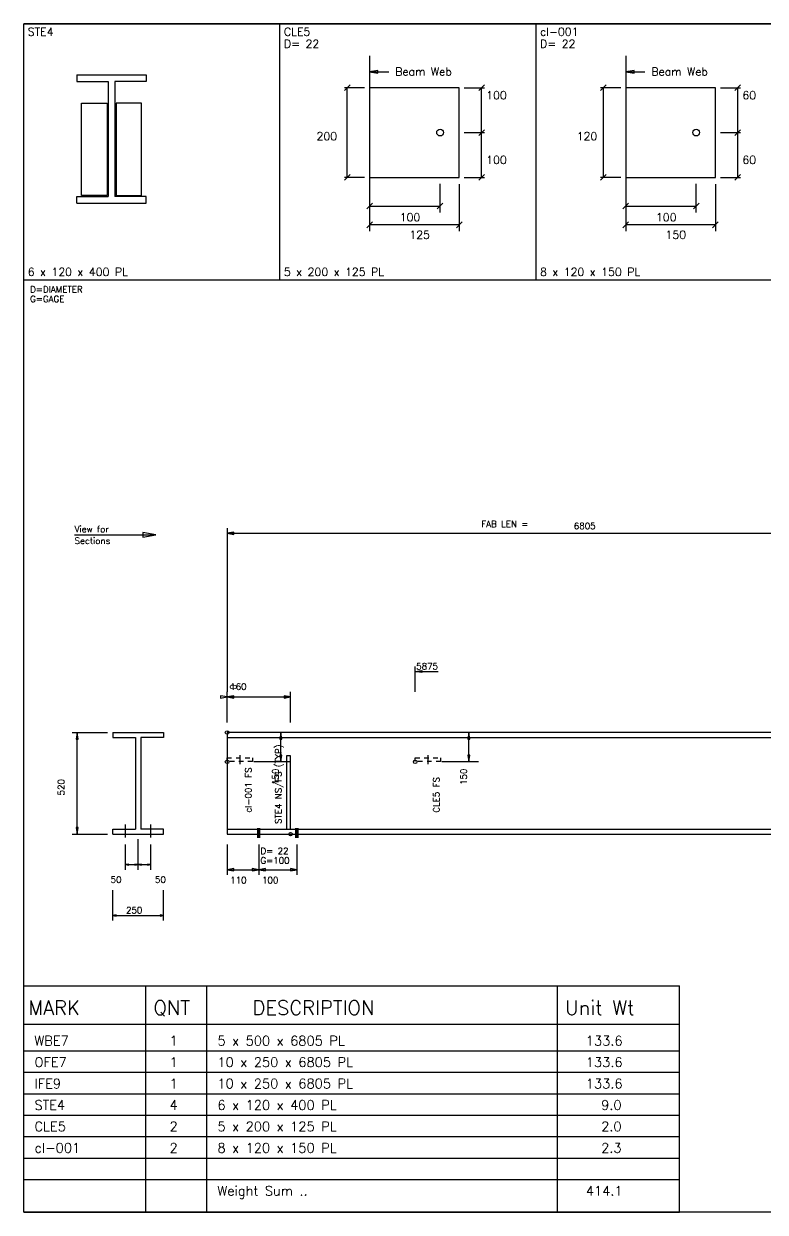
# Model space of a CAD drawing. Extents: x 0 to 420, y 0 to 297.
# Drawn here: x 0 to 185.2, y 0 to 297 of the extents above; entities that cross this region are included whole.
import ezdxf

# ---------------------------------------------------------------- set-up
doc = ezdxf.new("R2010")
doc.units = 0
doc.linetypes.add('CONTIN', pattern=[0])
doc.linetypes.add('DASHED', pattern=[2.38, 1.19, -1.19])
doc.layers.get('0').update_dxf_attribs({"linetype": 'CONTIN'})
for name, color, linetype in [('1', 7, 'CONTIN'), ('10', 7, 'CONTIN'), ('11', 7, 'CONTIN'), ('14', 7, 'CONTIN'), ('15', 6, 'CONTIN'), ('16', 7, 'CONTIN'), ('2', 7, 'CONTIN'), ('20', 7, 'CONTIN'), ('21', 7, 'CONTIN'), ('22', 7, 'CONTIN'), ('3', 1, 'CONTIN'), ('6', 4, 'CONTIN'), ('7', 3, 'DASHED'), ('9', 7, 'CONTIN')]:
    doc.layers.add(name, color=color, linetype=linetype)
doc.styles.add('SIMPLEX', font='SIMPLEX')

# ---------------------------------------------------------------- blocks, each defined once
blk = doc.blocks.new('CZEBORDR')
at = {"layer": '22'}
for p, q in [((0, 0), (0, 297)), ((0, 297), (420, 297)), ((420, 297), (420, 0)), ((420, 0), (0, 0))]:
    blk.add_line(p, q, dxfattribs=at)
blk = doc.blocks.new('LOGO')
at = {"linetype": 'CONTINUOUS'}
blk.add_line((0, 297), (-420, 297), dxfattribs=at)
at = {"layer": '14'}
for q in [(-420, 61.91), (-256.17, 0)]:
    blk.add_line((-420, 0), q, dxfattribs=at)
at = {"layer": '22'}
for p, q in [((-420, 0), (-420, 297)), ((0, 0), (-420, 0))]:
    blk.add_line(p, q, dxfattribs=at)
blk = doc.blocks.new('CZEBOLT')
at = {"layer": '21', "style": 'SIMPLEX'}
for s, p in [('D=DIAMETER', (0, 2.381)), ('G=GAGE', (0, 0))]:
    blk.add_text(s, height=1.587, dxfattribs=at).set_placement(p)
blk = doc.blocks.new('RSECTN')
at = {"layer": '10'}
for p, q in [((-6.35, 25.4), (6.35, 25.4)), ((-6.35, 25.4), (-6.35, 24.13)), ((-6.35, 24.13), (-0.635, 24.13)), ((-0.635, 24.13), (-0.635, 1.27)), ((6.35, 24.13), (0.635, 24.13)), ((0.635, 24.13), (0.635, 1.27)), ((6.35, 25.4), (6.35, 24.13)), ((-6.35, 0), (-6.35, 1.27)), ((-6.35, 1.27), (-0.635, 1.27)), ((-6.35, 0), (6.35, 0)), ((6.35, 1.27), (0.635, 1.27)), ((6.35, 0), (6.35, 1.27))]:
    blk.add_line(p, q, dxfattribs=at)
blk = doc.blocks.new('PL1STE')
at = {"layer": '20'}
for p, q in [((0, 0), (0, 50.8)), ((0, 50.8), (50.8, 50.8)), ((50.8, 0), (50.8, 50.8)), ((0, 0), (50.8, 0))]:
    blk.add_line(p, q, dxfattribs=at)
at = {"layer": '9'}
for p, q in [((11.43, 16.764), (11.43, 35.052)), ((11.43, 35.052), (16.51, 35.052)), ((16.51, 35.052), (16.51, 16.764)), ((23.368, 35.052), (18.288, 35.052)), ((18.288, 35.052), (18.288, 16.764)), ((23.368, 16.764), (23.368, 35.052)), ((16.51, 16.764), (11.43, 16.764)), ((18.288, 16.764), (23.368, 16.764))]:
    blk.add_line(p, q, dxfattribs=at)
at = {"xscale": 1.08}
blk.add_blockref('RSECTN', (17.399, 15.24), dxfattribs=at)
at = {"layer": '16', "style": 'SIMPLEX'}
for s, p in [('STE4', (0.794, 48.419)), ('6 x 120 x 400 PL', (0.794, 0.794))]:
    blk.add_text(s, height=1.587, dxfattribs=at).set_placement(p)
blk = doc.blocks.new('CYAN_CRCL')
at = {"layer": '6'}
blk.add_circle((0, 0), 0.889, dxfattribs=at)
blk = doc.blocks.new('SWHOLE')
at = {"layer": '6'}
blk.add_blockref('CYAN_CRCL', (0, 0), dxfattribs=at)
blk = doc.blocks.new('ARROW')
at = {"layer": '2'}
for p, q in [((0, 0), (-1.651, 0.275)), ((-1.651, 0.275), (-1.651, -0.275)), ((-1.651, -0.275), (0, 0))]:
    blk.add_line(p, q, dxfattribs=at)
blk = doc.blocks.new('TICK')
at = {"layer": '1'}
blk.add_line((-1.6, 0), (1.6, 0), dxfattribs=at)
blk = doc.blocks.new('PL2CLE')
at = {"layer": '1'}
blk.add_line((17.78, 44.45), (17.78, 17.78), dxfattribs=at)
at = {"layer": '10'}
for p, q in [((35.56, 38.1), (17.78, 38.1)), ((17.78, 38.1), (17.78, 20.32)), ((35.56, 20.32), (35.56, 38.1)), ((17.78, 20.32), (35.56, 20.32))]:
    blk.add_line(p, q, dxfattribs=at)
at = {"layer": '2'}
for p, q in [((17.78, 41.275), (21.59, 41.275)), ((16.786, 38.1), (12.802, 38.1)), ((13.343, 20.32), (13.343, 38.1)), ((36.554, 38.1), (40.538, 38.1)), ((39.997, 20.32), (39.997, 38.1)), ((36.554, 29.21), (40.538, 29.21)), ((36.554, 29.21), (40.538, 29.21)), ((16.786, 20.32), (12.802, 20.32)), ((17.78, 18.995), (17.78, 9.652)), ((17.78, 18.995), (17.78, 13.697)), ((31.75, 13.382), (31.75, 19.05)), ((35.56, 18.995), (35.56, 9.652)), ((36.554, 20.32), (40.538, 20.32)), ((17.78, 14.652), (17.78, 14.417)), ((17.78, 14.652), (31.75, 14.652)), ((35.56, 10.922), (17.78, 10.922)), ((17.78, 10.922), (17.78, 10.922))]:
    blk.add_line(p, q, dxfattribs=at)
at = {"layer": '20'}
for p, q in [((0, 0), (0, 50.8)), ((0, 50.8), (50.8, 50.8)), ((50.8, 0), (50.8, 50.8)), ((0, 0), (50.8, 0))]:
    blk.add_line(p, q, dxfattribs=at)
at = {"layer": '1', "xscale": 0.75, "yscale": 0.75, "zscale": 0.75}
blk.add_blockref('SWHOLE', (31.75, 29.21), dxfattribs=at)
blk.add_blockref('SWHOLE', (31.75, 29.21), dxfattribs=at)
at = {"layer": '2', "rotation": 180}
blk.add_blockref('ARROW', (17.78, 41.275), dxfattribs=at)
at = {"layer": '2', "xscale": 0.5, "yscale": 0.5, "zscale": 0.5, "rotation": 45}
for p in [(13.343, 38.1), (39.997, 38.1), (39.997, 29.21), (39.997, 29.21), (13.343, 20.32), (39.997, 20.32), (17.78, 14.652), (31.75, 14.652), (17.78, 10.922), (35.56, 10.922)]:
    blk.add_blockref('TICK', p, dxfattribs=at)
at = {"layer": '11', "style": 'SIMPLEX'}
for s, p in [('100', (40.905, 35.835)), ('200', (7.256, 27.707)), ('100', (40.905, 23.008)), ('100', (23.76, 11.625)), ('125', (25.665, 8.149))]:
    blk.add_text(s, height=1.587, dxfattribs=at).set_placement(p)
at = {"layer": '16', "style": 'SIMPLEX'}
for s, p in [('CLE5', (0.794, 48.419)), ('5 x 200 x 125 PL', (0.794, 0.794))]:
    blk.add_text(s, height=1.587, dxfattribs=at).set_placement(p)
at = {"layer": '2', "style": 'SIMPLEX'}
blk.add_text('Beam Web', height=1.587, dxfattribs=at).set_placement((22.86, 40.513))
at = {"layer": '21', "style": 'SIMPLEX'}
blk.add_text('D= 22', height=1.587, dxfattribs=at).set_placement((0.794, 46.038))
blk = doc.blocks.new('PL3cl-')
at = {"layer": '1'}
blk.add_line((17.78, 44.45), (17.78, 17.78), dxfattribs=at)
at = {"layer": '10'}
for p, q in [((35.56, 38.1), (17.78, 38.1)), ((17.78, 38.1), (17.78, 20.32)), ((35.56, 20.32), (35.56, 38.1)), ((17.78, 20.32), (35.56, 20.32))]:
    blk.add_line(p, q, dxfattribs=at)
at = {"layer": '2'}
for p, q in [((17.78, 41.275), (21.59, 41.275)), ((16.786, 38.1), (12.802, 38.1)), ((13.343, 20.32), (13.343, 38.1)), ((36.554, 38.1), (40.538, 38.1)), ((39.997, 20.32), (39.997, 38.1)), ((36.554, 29.21), (40.538, 29.21)), ((36.554, 29.21), (40.538, 29.21)), ((16.786, 20.32), (12.802, 20.32)), ((17.78, 18.995), (17.78, 9.652)), ((17.78, 18.995), (17.78, 13.697)), ((31.75, 13.382), (31.75, 19.05)), ((35.56, 18.995), (35.56, 9.652)), ((36.554, 20.32), (40.538, 20.32)), ((17.78, 14.652), (17.78, 14.417)), ((17.78, 14.652), (31.75, 14.652)), ((35.56, 10.922), (17.78, 10.922)), ((17.78, 10.922), (17.78, 10.922))]:
    blk.add_line(p, q, dxfattribs=at)
at = {"layer": '20'}
for p, q in [((0, 0), (0, 50.8)), ((0, 50.8), (50.8, 50.8)), ((50.8, 0), (50.8, 50.8)), ((0, 0), (50.8, 0))]:
    blk.add_line(p, q, dxfattribs=at)
at = {"layer": '1', "xscale": 0.75, "yscale": 0.75, "zscale": 0.75}
blk.add_blockref('SWHOLE', (31.75, 29.21), dxfattribs=at)
blk.add_blockref('SWHOLE', (31.75, 29.21), dxfattribs=at)
at = {"layer": '2', "rotation": 180}
blk.add_blockref('ARROW', (17.78, 41.275), dxfattribs=at)
at = {"layer": '2', "xscale": 0.5, "yscale": 0.5, "zscale": 0.5, "rotation": 45}
for p in [(13.343, 38.1), (39.997, 38.1), (39.997, 29.21), (39.997, 29.21), (13.343, 20.32), (39.997, 20.32), (17.78, 14.652), (31.75, 14.652), (17.78, 10.922), (35.56, 10.922)]:
    blk.add_blockref('TICK', p, dxfattribs=at)
at = {"layer": '11', "style": 'SIMPLEX'}
for s, p in [('60', (40.905, 35.835)), ('120', (8.05, 27.707)), ('60', (40.905, 23.008)), ('100', (23.76, 11.625)), ('150', (25.665, 8.149))]:
    blk.add_text(s, height=1.587, dxfattribs=at).set_placement(p)
at = {"layer": '16', "style": 'SIMPLEX'}
for s, p in [('cl-001', (0.794, 48.419)), ('8 x 120 x 150 PL', (0.794, 0.794))]:
    blk.add_text(s, height=1.587, dxfattribs=at).set_placement(p)
at = {"layer": '2', "style": 'SIMPLEX'}
blk.add_text('Beam Web', height=1.587, dxfattribs=at).set_placement((22.86, 40.513))
at = {"layer": '21', "style": 'SIMPLEX'}
blk.add_text('D= 22', height=1.587, dxfattribs=at).set_placement((0.794, 46.038))
blk = doc.blocks.new('CZEPLATE')
at = {"layer": '14'}
for p, q in [((0, 56.555), (163.83, 56.555)), ((0, 0), (0, 56.555)), ((30.48, 0), (30.48, 56.555)), ((45.72, 0), (45.72, 56.555)), ((133.35, 0), (133.35, 56.555)), ((163.83, 0), (163.83, 56.555)), ((163.83, 0), (163.83, 56.555)), ((0, 47.03), (163.83, 47.03)), ((0, 40.332), (163.83, 40.332)), ((0, 34.975), (163.83, 34.975)), ((0, 29.617), (163.83, 29.617)), ((0, 24.259), (163.83, 24.259)), ((0, 18.901), (163.83, 18.901)), ((0, 13.543), (163.83, 13.543)), ((0, 8.186), (163.83, 8.186)), ((0, 0), (163.83, 0))]:
    blk.add_line(p, q, dxfattribs=at)
at = {"layer": '14', "style": 'SIMPLEX'}
for s, height, p in [('MARK', 3.572, (1.143, 49.316)), ('QNT', 3.572, (32.385, 49.316)), ('DESCRIPTION', 3.572, (57.15, 49.316)), ('Unit Wt', 3.572, (135.255, 49.316)), ('WBE7', 2.381, (2.667, 41.672)), ('  1', 2.381, (33.147, 41.672)), ('5 x 500 x 6805 PL', 2.381, (48.387, 41.672)), ('  133.6', 2.381, (137.16, 41.672)), ('OFE7', 2.381, (2.667, 36.314)), ('  1', 2.381, (33.147, 36.314)), ('10 x 250 x 6805 PL', 2.381, (48.387, 36.314)), ('  133.6', 2.381, (137.16, 36.314)), ('IFE9', 2.381, (2.667, 30.956)), ('  1', 2.381, (33.147, 30.956)), ('10 x 250 x 6805 PL', 2.381, (48.387, 30.956)), ('  133.6', 2.381, (137.16, 30.956)), ('STE4', 2.381, (2.667, 25.598)), ('  4', 2.381, (33.147, 25.598)), ('6 x 120 x 400 PL', 2.381, (48.387, 25.598)), ('    9.0', 2.381, (137.16, 25.598)), ('CLE5', 2.381, (2.667, 20.241)), ('  2', 2.381, (33.147, 20.241)), ('5 x 200 x 125 PL', 2.381, (48.387, 20.241)), ('    2.0', 2.381, (137.16, 20.241)), ('cl-001', 2.381, (2.667, 14.883)), ('  2', 2.381, (33.147, 14.883)), ('8 x 120 x 150 PL', 2.381, (48.387, 14.883)), ('    2.3', 2.381, (137.16, 14.883)), ('Weight Sum ..', 2.381, (48.387, 4.167)), ('  414.1', 2.381, (137.16, 4.167))]:
    blk.add_text(s, height=height, dxfattribs=at).set_placement(p)
blk = doc.blocks.new('WFTK')
at = {"layer": '1'}
blk.add_line((-1.6, 0), (4.801, 0), dxfattribs=at)
blk = doc.blocks.new('CZESECTN')
at = {"layer": '2'}
for p, q in [((12.065, 55.88), (20.955, 55.88)), ((13.335, 30.48), (13.335, 55.88)), ((12.065, 30.48), (20.955, 30.48)), ((25.4, 21.59), (25.4, 27.94)), ((28.575, 21.59), (28.575, 29.21)), ((28.575, 21.59), (28.575, 29.21)), ((31.75, 21.59), (31.75, 27.94)), ((25.4, 22.86), (28.575, 22.86)), ((28.575, 22.86), (31.75, 22.86)), ((22.225, 8.89), (22.225, 16.51)), ((34.925, 8.89), (34.925, 16.51)), ((22.225, 10.16), (34.925, 10.16))]:
    blk.add_line(p, q, dxfattribs=at)
at = {"layer": '1'}
blk.add_blockref('RSECTN', (28.575, 30.48), dxfattribs=at)
at = {"layer": '2'}
for p, rotation in [((13.335, 55.88), 90), ((13.335, 30.48), -90)]:
    blk.add_blockref('ARROW', p, dxfattribs=dict(at, rotation=rotation))
at = {"layer": '2', "xscale": 0.5, "yscale": 0.5, "zscale": 0.5, "rotation": 180}
for p in [(25.4, 22.86), (28.575, 22.86), (22.225, 10.16)]:
    blk.add_blockref('ARROW', p, dxfattribs=at)
at = {"layer": '2', "xscale": 0.5, "yscale": 0.5, "zscale": 0.5}
for p in [(28.575, 22.86), (31.75, 22.86), (34.925, 10.16)]:
    blk.add_blockref('ARROW', p, dxfattribs=at)
at = {"layer": '6', "xscale": 0.5, "yscale": 0.5, "zscale": 0.5, "rotation": 90}
for p in [(25.4, 30.48), (31.75, 30.48)]:
    blk.add_blockref('WFTK', p, dxfattribs=at)
at = {"layer": '11', "style": 'SIMPLEX'}
blk.add_text('520', height=1.587, rotation=90, dxfattribs=at).set_placement((10.128, 40.164))
for s, p in [('50', (21.696, 18.309)), ('50', (32.777, 18.309)), ('250', (25.538, 10.689))]:
    blk.add_text(s, height=1.587, dxfattribs=at).set_placement(p)
blk = doc.blocks.new('MAG_CRCL')
at = {"layer": '15'}
blk.add_circle((0, 0), 0.889, dxfattribs=at)
blk = doc.blocks.new('WEBSTF')
at = {"layer": '9'}
for p, q in [((0, 0), (0, 25.4)), ((0, 25.4), (1.016, 25.4)), ((1.016, 25.4), (1.016, 0)), ((1.016, 0), (0, 0))]:
    blk.add_line(p, q, dxfattribs=at)
blk = doc.blocks.new('WVCLPB')
at = {"layer": '6'}
blk.add_line((3.175, 0.762), (3.175, -1.778), dxfattribs=at)
at = {"layer": '7'}
for p, q in [((0, 0), (6.35, 0)), ((0, -1.016), (0, 0)), ((6.35, 0), (6.35, -1.016)), ((6.35, -1.016), (0, -1.016))]:
    blk.add_line(p, q, dxfattribs=at)
blk = doc.blocks.new('CYAN_TICK')
at = {"layer": '6'}
blk.add_line((-1.6, 0), (1.6, 0), dxfattribs=at)
blk = doc.blocks.new('LSFHOL')
at = {"layer": '6', "xscale": 0.75, "yscale": 0.75, "zscale": 0.75, "rotation": 90}
for p in [(-0.254, 0.317), (-0.127, 0.317), (0, 0.317), (0.127, 0.317), (0.254, 0.317)]:
    blk.add_blockref('CYAN_TICK', p, dxfattribs=at)
blk = doc.blocks.new('ARROWP')
at = {"layer": '2'}
for p, q in [((0, 0), (-1.651, 0.275)), ((-1.651, 0.275), (-1.651, -0.275)), ((-1.651, -0.275), (0, 0))]:
    blk.add_line(p, q, dxfattribs=at)
blk = doc.blocks.new('CZEPIECE')
at = {"layer": '1'}
for p, q in [((394.6, 55.88), (50.8, 55.88)), ((50.8, 55.88), (50.8, 30.48)), ((50.8, 54.61), (394.6, 54.61)), ((394.6, 30.48), (394.6, 55.88)), ((50.8, 31.75), (394.6, 31.75)), ((50.8, 30.48), (394.6, 30.48))]:
    blk.add_line(p, q, dxfattribs=at)
at = {"layer": '2'}
for p, q in [((50.8, 106.934), (50.8, 66.04)), ((394.6, 106.934), (394.6, 66.04)), ((50.8, 105.664), (394.6, 105.664)), ((394.6, 92.71), (394.6, 85.09)), ((394.6, 91.44), (407.3, 91.44)), ((386.98, 68.421), (386.98, 74.771)), ((97.785, 66.04), (97.785, 72.39)), ((355.951, 66.04), (355.951, 72.39)), ((386.98, 73.501), (392.695, 73.501)), ((390.79, 66.04), (390.79, 72.39)), ((394.6, 66.04), (394.6, 72.39)), ((97.785, 71.12), (103.5, 71.12)), ((355.951, 71.12), (361.666, 71.12)), ((390.79, 71.12), (396.505, 71.12)), ((396.505, 71.12), (394.6, 71.12)), ((50.8, 58.42), (50.8, 66.04)), ((50.8, 58.42), (50.8, 66.04)), ((66.675, 58.42), (66.675, 66.04)), ((50.8, 64.77), (66.675, 64.77)), ((64.211, 48.553), (64.211, 55.88)), ((111.196, 48.553), (111.196, 55.88)), ((342.54, 48.553), (342.54, 55.88)), ((373.569, 48.553), (373.569, 55.88)), ((66.65, 48.553), (57.506, 48.553)), ((113.635, 48.553), (104.491, 48.553)), ((340.101, 48.553), (349.245, 48.553)), ((371.13, 48.553), (380.274, 48.553)), ((50.8, 27.94), (50.8, 20.32)), ((58.738, 27.94), (58.738, 20.32)), ((68.263, 27.94), (68.263, 20.32)), ((394.6, 25.4), (407.3, 25.4)), ((50.8, 21.59), (68.263, 21.59)), ((367.613, 22.86), (367.613, 16.51)), ((394.6, 22.86), (394.6, 16.51)), ((367.613, 17.78), (373.328, 17.78)), ((373.328, 17.78), (394.6, 17.78))]:
    blk.add_line(p, q, dxfattribs=at)
at = {"layer": '21'}
blk.add_line((12.7, 105.283), (33.02, 105.283), dxfattribs=at)
for name, p, xscale, yscale, zscale in [('ARROWP', (33.02, 105.283), 2, 2, 2), ('WEBSTF', (66.675, 31.75), -1, 0.72, 0.72), ('WVCLPB', (355.951, 49.569), -1, 0.9, 0.9), ('WVCLPB', (386.98, 49.569), -1, 0.9, 0.9)]:
    blk.add_blockref(name, p, dxfattribs=dict(xscale=xscale, yscale=yscale, zscale=zscale))
at = {"rotation": 180}
for p in [(394.6, 91.44), (394.6, 25.4)]:
    blk.add_blockref('ARROW', p, dxfattribs=at)
for name, p, yscale, zscale in [('WVCLPB', (50.8, 49.569), 0.9, 0.9), ('WVCLPB', (97.785, 49.569), 0.9, 0.9), ('WEBSTF', (390.79, 31.75), 0.72, 0.72)]:
    blk.add_blockref(name, p, dxfattribs=dict(yscale=yscale, zscale=zscale))
at = {"layer": '1', "xscale": -1}
for p in [(97.785, 71.12), (355.951, 71.12), (386.98, 73.501), (390.79, 71.12), (367.613, 17.78)]:
    blk.add_blockref('ARROW', p, dxfattribs=at)
at = {"layer": '15', "xscale": 0.5, "yscale": 0.5, "zscale": 0.5}
for p in [(50.8, 55.88), (394.6, 55.88), (50.8, 48.553), (97.785, 48.553), (355.951, 48.553), (386.98, 48.553), (66.675, 30.48), (390.79, 30.48), (394.6, 30.48)]:
    blk.add_blockref('MAG_CRCL', p, dxfattribs=at)
at = {"layer": '2'}
for p, rotation in [((50.8, 105.664), 180), ((50.8, 64.77), 180), ((50.8, 64.77), 180), ((64.211, 55.88), 90), ((111.196, 55.88), 90), ((342.54, 55.88), 90), ((373.569, 55.88), 90), ((64.211, 48.553), -90), ((111.196, 48.553), -90), ((342.54, 48.553), -90), ((373.569, 48.553), -90), ((50.8, 21.59), 180), ((58.738, 21.59), 180)]:
    blk.add_blockref('ARROW', p, dxfattribs=dict(at, rotation=rotation))
for p in [(394.6, 105.664), (50.8, 64.77), (66.675, 64.77), (58.738, 21.59), (68.263, 21.59)]:
    blk.add_blockref('ARROW', p, dxfattribs=at)
at = {"layer": '2', "xscale": -1, "rotation": 180}
for p in [(394.6, 71.12), (394.6, 17.78)]:
    blk.add_blockref('ARROW', p, dxfattribs=at)
at = {"layer": '6'}
for p in [(58.738, 30.48), (68.263, 30.48), (367.613, 30.48)]:
    blk.add_blockref('LSFHOL', p, dxfattribs=at)
at = {"layer": '11', "style": 'SIMPLEX'}
for s, p in [('6805', (137.425, 106.701)), ('35', (387.245, 76.412)), ('5875', (98.05, 71.649)), ('765', (356.216, 71.649)), ('15', (391.055, 71.649)), ('160', (51.594, 66.58)), ('110', (51.594, 18.193)), ('100', (59.531, 18.193)), ('45', (365.337, 18.309))]:
    blk.add_text(s, height=1.587, dxfattribs=at).set_placement(p)
for s, p in [('0', (53.181, 66.58)), ('150', (63.682, 42.785)), ('150', (110.667, 42.785)), ('150', (345.059, 42.785)), ('150', (376.088, 42.785))]:
    blk.add_text(s, height=1.587, rotation=90, dxfattribs=at).set_placement(p)
at = {"layer": '2', "style": 'SIMPLEX'}
for s, p in [('FAB LEN =', (114.3, 107.188)), ('TAPE', (395.87, 91.694)), ('TAPE', (395.87, 25.654))]:
    blk.add_text(s, height=1.587, dxfattribs=at).set_placement(p)
at = {"layer": '21', "style": 'SIMPLEX'}
for s, p in [('View for', (12.7, 105.918)), ('Sections', (12.7, 103.013)), ('D= 22', (59.134, 25.495)), ('G=100', (59.134, 23.114))]:
    blk.add_text(s, height=1.587, dxfattribs=at).set_placement(p)
at = {"layer": '3', "style": 'SIMPLEX'}
for s, p in [('OFE7', (219.525, 56.674)), ('WBE7', (219.525, 42.386)), ('IFE9', (219.525, 28.099))]:
    blk.add_text(s, height=1.587, dxfattribs=at).set_placement(p)
for s, p in [('STE4 NS/FS (TYP)', (64.389, 33.02)), ('STE4 NS/FS (TYP)', (394.854, 33.02)), ('cl-001 FS', (56.896, 35.853)), ('CLE5 FS', (103.881, 35.853)), ('CLE5 FS', (349.855, 35.853)), ('cl-001 FS', (380.884, 35.853))]:
    blk.add_text(s, height=1.587, rotation=90, dxfattribs=at).set_placement(p)

msp = doc.modelspace()

# ---------------------------------------------------------------- block references
at = {"xscale": 1.26, "yscale": 1.26, "zscale": 1.26}
for name, p in [('PL1STE', (0, 233)), ('PL2CLE', (64, 233)), ('PL3cl-', (128, 233))]:
    msp.add_blockref(name, p, dxfattribs=at)
for name, p in [('CZEPIECE', (0, 64)), ('CZESECTN', (0, 64)), ('CZEPLATE', (0, 0))]:
    msp.add_blockref(name, p)
at = {"layer": '1'}
for name, p in [('CZEBORDR', (0, 0)), ('CZEBOLT', (1.587, 227.444))]:
    msp.add_blockref(name, p, dxfattribs=at)
at = {"layer": '2'}
msp.add_blockref('LOGO', (420, 0), dxfattribs=at)

doc.saveas('drawing.dxf')
